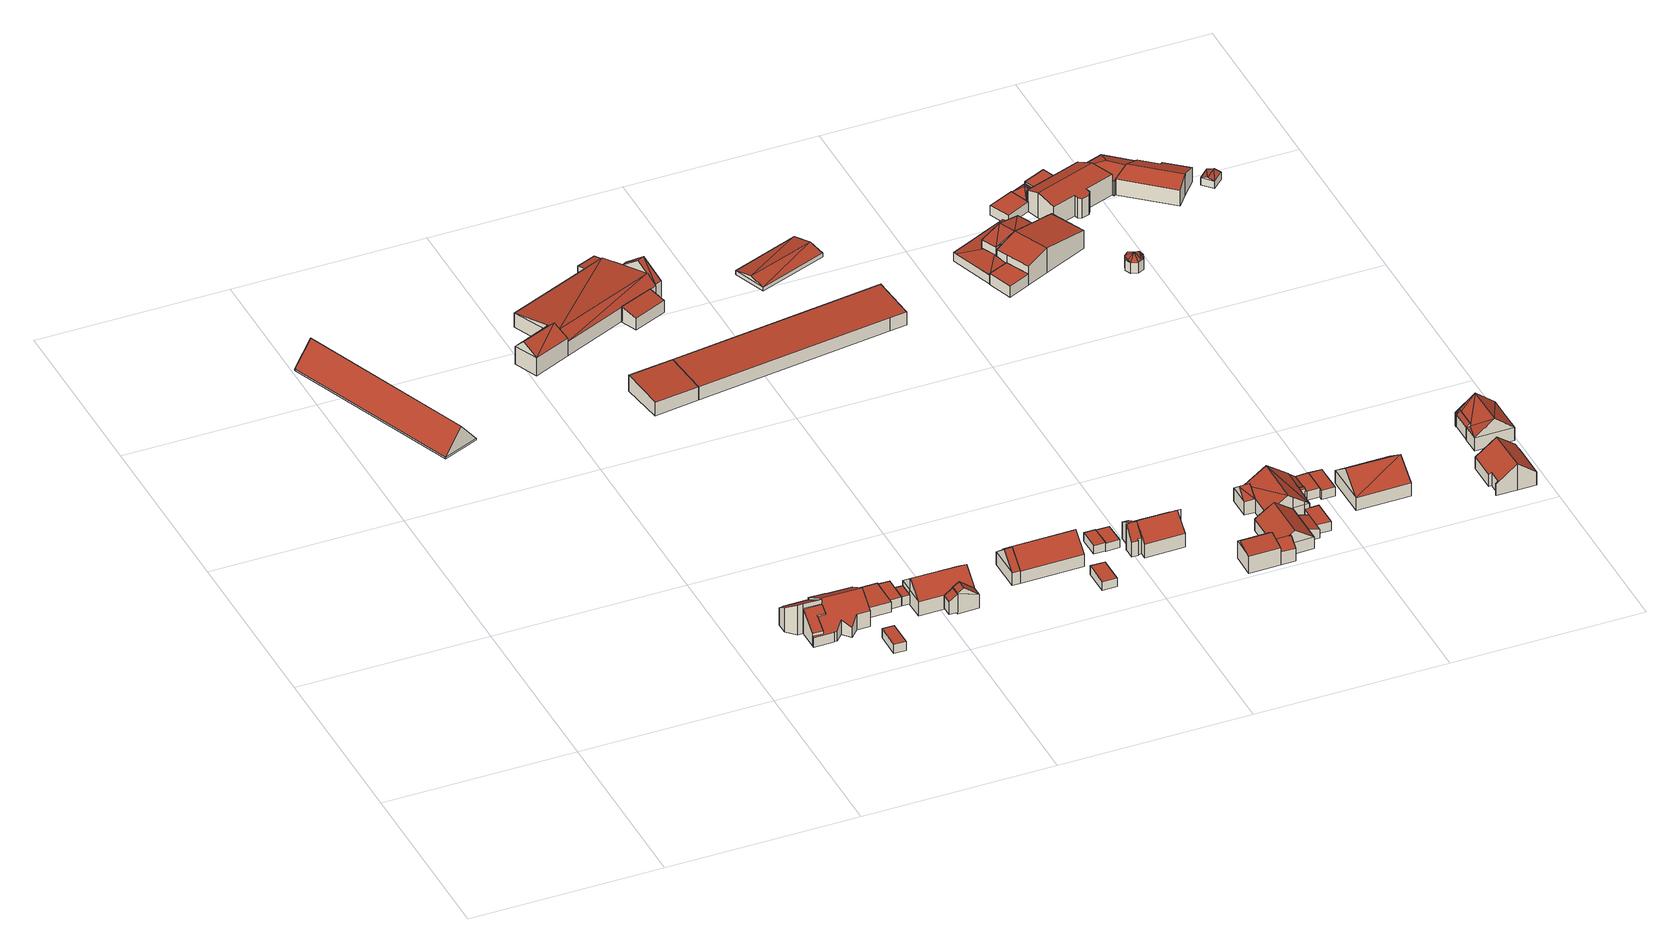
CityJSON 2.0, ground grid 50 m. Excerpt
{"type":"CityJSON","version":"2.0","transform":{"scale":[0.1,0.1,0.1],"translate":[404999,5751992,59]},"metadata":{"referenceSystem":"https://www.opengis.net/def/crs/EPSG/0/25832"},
"CityObjects":{
"building1":{"type":"Building","attributes":{"Gemeindeschluessel":"05515000","Geometrietyp2DReferenz":"3000","function":"51003_1201","roofType":"5000","measuredHeight":6.69},"geometry":[{"type":"Solid","lod":"2","boundaries":[[[[0,1,2,3]],[[4,5,1,0]],[[6,7,5,4]],[[3,2,7,6]],[[8,6,4,9]],[[4,0,9]],[[9,0,3,8]],[[3,6,8]],[[1,5,7,2]]]],"semantics":{"surfaces":[{"type":"WallSurface"},{"type":"RoofSurface"},{"type":"GroundSurface"}],"values":[[0,0,0,0,1,0,1,0,2]]}}]},
"building2":{"type":"Building","attributes":{"Gemeindeschluessel":"05515000","Geometrietyp2DReferenz":"3000","function":"51009_1610","roofType":"2100","measuredHeight":7.19},"geometry":[{"type":"Solid","lod":"2","boundaries":[[[[10,11,12,13]],[[14,15,11,10]],[[16,17,15,14]],[[18,19,17,16]],[[20,21,19,18]],[[13,12,21,20]],[[18,16,14,10,13,20]],[[11,15,17,19,21,12]]]],"semantics":{"surfaces":[{"type":"WallSurface"},{"type":"RoofSurface"},{"type":"GroundSurface"}],"values":[[0,0,0,0,0,0,1,2]]}}]},
"building3":{"type":"Building","attributes":{"Gemeindeschluessel":"05515000","Geometrietyp2DReferenz":"3000","function":"31001_1000"},"address":[{"country":"Germany","locality":"Münster","thoroughfareNumber":"165","thoroughfareName":"Linckensstraße"}],"children":["building3-1","building3-2"]},
"building3-1":{"type":"BuildingPart","attributes":{"roofType":"3100","measuredHeight":8.09},"parents":["building3"],"geometry":[{"type":"Solid","lod":"2","boundaries":[[[[22,23,24,25]],[[26,27,23,22]],[[28,29,27,26]],[[30,31,29,28]],[[32,33,31,30]],[[34,35,33,32]],[[36,37,35,34]],[[38,39,37,36]],[[40,41,39,38]],[[42,43,41,40]],[[44,45,43,42]],[[46,11,45,44]],[[47,12,11,46]],[[48,21,12,47]],[[49,19,21,48]],[[50,17,19,49]],[[51,52,53,54,55]],[[25,24,52,51]],[[56,50,49,48,47,46,44,42,40,38,36,34,32,30,28,26,57]],[[22,25,51,55,57,26]],[[23,27,29,31,33,35,37,39,41,43,45,11,12,21,19,17,58,53,52,24]],[[56,57,59]],[[17,50,56,59,58]],[[54,59,57,55]],[[59,54,53,58]]]],"semantics":{"surfaces":[{"type":"WallSurface"},{"type":"RoofSurface"},{"type":"GroundSurface"},{"type":"ClosureSurface"}],"values":[[0,0,0,0,0,0,0,0,0,0,0,0,0,0,0,0,0,0,1,1,2,0,3,0,3]]}}]},
"building3-2":{"type":"BuildingPart","attributes":{"roofType":"2100","measuredHeight":8.49},"parents":["building3"],"geometry":[{"type":"Solid","lod":"2","boundaries":[[[[60,61,62,63]],[[64,65,61,60]],[[54,53,65,64]],[[66,15,17,50,67]],[[68,69,15,66]],[[63,62,69,68]],[[66,67,56,59,54,64,60,63,68]],[[61,65,53,58,17,15,69,62]],[[56,67,50]],[[58,59,56,50,17]],[[53,54,59,58]]]],"semantics":{"surfaces":[{"type":"WallSurface"},{"type":"RoofSurface"},{"type":"GroundSurface"},{"type":"ClosureSurface"}],"values":[[0,0,0,0,0,0,1,2,0,3,3]]}}]},
"building4":{"type":"Building","attributes":{"Gemeindeschluessel":"05515000","Geometrietyp2DReferenz":"3000","function":"31001_2460","roofType":"1000","measuredHeight":2.59},"geometry":[{"type":"Solid","lod":"2","boundaries":[[[[70,71,72,73]],[[74,75,71,70]],[[76,77,75,74]],[[73,72,77,76]],[[74,70,73,76]],[[71,75,77,72]]]],"semantics":{"surfaces":[{"type":"WallSurface"},{"type":"RoofSurface"},{"type":"GroundSurface"}],"values":[[0,0,0,0,1,2]]}}]},
"building5":{"type":"Building","attributes":{"Gemeindeschluessel":"05515000","Geometrietyp2DReferenz":"3000","function":"31001_2460","roofType":"1000","measuredHeight":2.75},"geometry":[{"type":"Solid","lod":"2","boundaries":[[[[78,79,80,81]],[[82,83,79,78]],[[84,85,83,82]],[[86,87,85,84]],[[88,89,87,86]],[[90,91,89,88]],[[81,80,91,90]],[[88,86,84,82,78,81,90]],[[79,83,85,87,89,91,80]]]],"semantics":{"surfaces":[{"type":"WallSurface"},{"type":"RoofSurface"},{"type":"GroundSurface"}],"values":[[0,0,0,0,0,0,0,1,2]]}}]},
"building6":{"type":"Building","attributes":{"Gemeindeschluessel":"05515000","Geometrietyp2DReferenz":"3000","function":"31001_2460","roofType":"1000","measuredHeight":2.59},"geometry":[{"type":"Solid","lod":"2","boundaries":[[[[92,93,94,95]],[[96,97,93,92]],[[98,99,97,96]],[[95,94,99,98]],[[98,96,92,95]],[[93,97,99,94]]]],"semantics":{"surfaces":[{"type":"WallSurface"},{"type":"RoofSurface"},{"type":"GroundSurface"}],"values":[[0,0,0,0,1,2]]}}]},
"building7":{"type":"Building","attributes":{"Gemeindeschluessel":"05515000","Geometrietyp2DReferenz":"3000","function":"51009_1610","roofType":"1000","measuredHeight":2.62},"geometry":[{"type":"Solid","lod":"2","boundaries":[[[[98,99,100,101]],[[102,103,99,98]],[[104,105,103,102]],[[101,100,105,104]],[[102,98,101,104]],[[99,103,105,100]]]],"semantics":{"surfaces":[{"type":"WallSurface"},{"type":"RoofSurface"},{"type":"GroundSurface"}],"values":[[0,0,0,0,1,2]]}}]},
"building8":{"type":"Building","attributes":{"Gemeindeschluessel":"05515000","Geometrietyp2DReferenz":"3000","function":"51009_1610","roofType":"2100","measuredHeight":5.25},"geometry":[{"type":"Solid","lod":"2","boundaries":[[[[106,107,108,109]],[[110,111,107,106]],[[112,113,111,110]],[[109,108,113,112]],[[110,106,109,112]],[[107,111,113,108]]]],"semantics":{"surfaces":[{"type":"WallSurface"},{"type":"RoofSurface"},{"type":"GroundSurface"}],"values":[[0,0,0,0,1,2]]}}]},
"building9":{"type":"Building","attributes":{"Gemeindeschluessel":"05515000","Geometrietyp2DReferenz":"3000","function":"31001_1000"},"address":[{"country":"Germany","locality":"Münster","thoroughfareNumber":"167","thoroughfareName":"Linckensstraße"}],"children":["building9-1","building9-2"]},
"building9-1":{"type":"BuildingPart","attributes":{"roofType":"3100","measuredHeight":6.86},"parents":["building9"],"geometry":[{"type":"Solid","lod":"2","boundaries":[[[[114,115,116,117]],[[118,119,115,114]],[[120,121,122,119,118]],[[114,123,118]],[[124,120,125,117]],[[117,125,123,114]],[[118,123,125,120]],[[115,119,122,116]],[[121,120,124]],[[116,122,121,124,117]]]],"semantics":{"surfaces":[{"type":"WallSurface"},{"type":"RoofSurface"},{"type":"GroundSurface"},{"type":"ClosureSurface"}],"values":[[0,0,0,0,0,1,1,2,0,3]]}}]},
"building9-2":{"type":"BuildingPart","attributes":{"roofType":"3100","measuredHeight":7.63},"parents":["building9"],"geometry":[{"type":"Solid","lod":"2","boundaries":[[[[126,117,116,127,128]],[[129,130,122,121]],[[131,132,130,129]],[[133,134,132,131]],[[128,127,134,133]],[[133,135,136,137,128]],[[121,124,126,137,136,129]],[[135,133,131]],[[136,135,131,129]],[[137,126,128]],[[116,122,130,132,134,127]],[[117,126,124]],[[116,117,124,121,122]]]],"semantics":{"surfaces":[{"type":"WallSurface"},{"type":"RoofSurface"},{"type":"GroundSurface"},{"type":"ClosureSurface"}],"values":[[0,0,0,0,0,1,1,0,0,0,2,0,3]]}}]},
"building10":{"type":"Building","attributes":{"Gemeindeschluessel":"05515000","Geometrietyp2DReferenz":"3000","function":"31001_2000","roofType":"2100","measuredHeight":4.59},"geometry":[{"type":"Solid","lod":"2","boundaries":[[[[138,139,140,141]],[[142,143,139,138]],[[144,145,143,142]],[[141,140,145,144]],[[142,138,141,144]],[[139,143,145,140]]]],"semantics":{"surfaces":[{"type":"WallSurface"},{"type":"RoofSurface"},{"type":"GroundSurface"}],"values":[[0,0,0,0,1,2]]}}]},
"building11":{"type":"Building","attributes":{"Gemeindeschluessel":"05515000","Geometrietyp2DReferenz":"3000","function":"31001_2000"},"children":["building11-1","building11-2","building11-3","building11-4"]},
"building11-1":{"type":"BuildingPart","attributes":{"roofType":"2100","measuredHeight":3.8},"parents":["building11"],"geometry":[{"type":"Solid","lod":"2","boundaries":[[[[146,147,148,149]],[[150,151,147,146]],[[152,153,151,150]],[[150,146,149,152]],[[147,151,153,148]],[[153,152,149,148]]]],"semantics":{"surfaces":[{"type":"WallSurface"},{"type":"RoofSurface"},{"type":"GroundSurface"},{"type":"ClosureSurface"}],"values":[[0,0,0,1,2,3]]}}]},
"building11-2":{"type":"BuildingPart","attributes":{"roofType":"3100","measuredHeight":7.67},"parents":["building11"],"geometry":[{"type":"Solid","lod":"2","boundaries":[[[[154,155,156,157,158]],[[159,160,161,162,163]],[[158,157,160,159]],[[159,164,158]],[[164,165,166,154]],[[154,158,164]],[[159,163,165]],[[165,164,159]],[[156,161,160,157]],[[167,163,162]],[[161,156,155,162]],[[155,154,167,162]],[[165,163,167,168,166]],[[166,168,167,154]]]],"semantics":{"surfaces":[{"type":"WallSurface"},{"type":"RoofSurface"},{"type":"GroundSurface"},{"type":"ClosureSurface"}],"values":[[0,0,0,0,1,1,1,1,2,0,3,3,0,3]]}}]},
"building11-3":{"type":"BuildingPart","attributes":{"roofType":"3100","measuredHeight":6.6},"parents":["building11"],"geometry":[{"type":"Solid","lod":"2","boundaries":[[[[169,170,153,152,171]],[[172,173,174,175]],[[176,177,173,172]],[[162,161,177,176]],[[178,179,156,155]],[[180,149,148,179,178]],[[168,181,182,183,171]],[[171,180,178,184,166,168]],[[162,176,172,175,185,186,181]],[[181,168,167,162]],[[154,184,178,155]],[[183,187,169,171]],[[153,170,174,173,177,161,156,179,148]],[[149,180,171,152]],[[153,148,149,152]],[[170,169,175,174]],[[161,162,155,156]],[[184,154,166]],[[154,155,162,167]],[[166,154,167,168]],[[183,182,187]],[[187,185,175,169]],[[182,181,186,185,187]]]],"semantics":{"surfaces":[{"type":"WallSurface"},{"type":"RoofSurface"},{"type":"GroundSurface"},{"type":"ClosureSurface"}],"values":[[0,0,0,0,0,0,1,1,1,1,0,0,2,0,3,3,3,0,3,3,0,3,3]]}}]},
"building11-4":{"type":"BuildingPart","attributes":{"roofType":"3100","measuredHeight":8.93},"parents":["building11"],"geometry":[{"type":"Solid","lod":"2","boundaries":[[[[188,189,170,169,187]],[[190,191,189,188]],[[192,175,174,191,190]],[[188,193,190]],[[194,193,188]],[[188,187,182,194]],[[192,190,193]],[[193,194,181,186,192]],[[189,191,174,170]],[[192,185,175]],[[170,174,175,169]],[[175,185,187,169]],[[182,181,194]],[[185,192,186]],[[182,187,185,186,181]]]],"semantics":{"surfaces":[{"type":"WallSurface"},{"type":"RoofSurface"},{"type":"GroundSurface"},{"type":"ClosureSurface"}],"values":[[0,0,0,0,1,1,1,1,2,0,3,3,0,0,3]]}}]},
"building12":{"type":"Building","attributes":{"Gemeindeschluessel":"05515000","Geometrietyp2DReferenz":"3000","function":"51009_1610","roofType":"3100","measuredHeight":7.32},"geometry":[{"type":"Solid","lod":"2","boundaries":[[[[195,196,197,198]],[[199,200,196,195]],[[201,202,200,199]],[[198,197,202,201]],[[195,203,199]],[[201,204,198]],[[198,204,203,195]],[[199,203,204,201]],[[196,200,202,197]]]],"semantics":{"surfaces":[{"type":"WallSurface"},{"type":"RoofSurface"},{"type":"GroundSurface"}],"values":[[0,0,0,0,0,0,1,1,2]]}}]},
"building13":{"type":"Building","attributes":{"Gemeindeschluessel":"05515000","Geometrietyp2DReferenz":"3000","function":"31001_2000","roofType":"2100","measuredHeight":4.5},"geometry":[{"type":"Solid","lod":"2","boundaries":[[[[205,206,207,208]],[[209,210,206,205]],[[211,212,210,209]],[[208,207,212,211]],[[209,205,208,211]],[[206,210,212,207]]]],"semantics":{"surfaces":[{"type":"WallSurface"},{"type":"RoofSurface"},{"type":"GroundSurface"}],"values":[[0,0,0,0,1,2]]}}]},
"building14":{"type":"Building","attributes":{"Gemeindeschluessel":"05515000","Geometrietyp2DReferenz":"3000","function":"31001_1000","roofType":"3100","measuredHeight":7.37},"address":[{"country":"Germany","locality":"Münster","thoroughfareNumber":"171","thoroughfareName":"Linckensstraße"}],"geometry":[{"type":"Solid","lod":"2","boundaries":[[[[213,214,215,216]],[[217,200,214,213]],[[218,196,200,217]],[[219,220,196,218]],[[216,215,220,219]],[[219,221,222,223,216]],[[213,223,222,217]],[[221,219,218]],[[222,221,218,217]],[[223,213,216]],[[214,200,196,220,215]]]],"semantics":{"surfaces":[{"type":"WallSurface"},{"type":"RoofSurface"},{"type":"GroundSurface"}],"values":[[0,0,0,0,0,1,1,0,0,0,2]]}}]},
"building15":{"type":"Building","attributes":{"Gemeindeschluessel":"05515000","Geometrietyp2DReferenz":"3000","function":"31001_2460","roofType":"1000","measuredHeight":2.42},"geometry":[{"type":"Solid","lod":"2","boundaries":[[[[224,225,226,227]],[[228,229,225,224]],[[230,231,229,228]],[[227,226,231,230]],[[228,224,227,230]],[[225,229,231,226]]]],"semantics":{"surfaces":[{"type":"WallSurface"},{"type":"RoofSurface"},{"type":"GroundSurface"}],"values":[[0,0,0,0,1,2]]}}]},
"building16":{"type":"Building","attributes":{"Gemeindeschluessel":"05515000","Geometrietyp2DReferenz":"3000","function":"51009_1610","roofType":"2100","measuredHeight":4.62},"geometry":[{"type":"Solid","lod":"2","boundaries":[[[[138,139,232,233]],[[141,140,139,138]],[[234,235,140,141]],[[236,237,235,234]],[[238,239,237,236]],[[233,232,239,238]],[[236,234,141,138,233,238]],[[139,140,235,237,239,232]]]],"semantics":{"surfaces":[{"type":"WallSurface"},{"type":"RoofSurface"},{"type":"GroundSurface"}],"values":[[0,0,0,0,0,0,1,2]]}}]},
"building17":{"type":"Building","attributes":{"Gemeindeschluessel":"05515000","Geometrietyp2DReferenz":"3000","function":"31001_2460","roofType":"1000","measuredHeight":2.35},"geometry":[{"type":"Solid","lod":"2","boundaries":[[[[240,241,242,243]],[[244,245,241,240]],[[246,247,245,244]],[[243,242,247,246]],[[244,240,243,246]],[[241,245,247,242]]]],"semantics":{"surfaces":[{"type":"WallSurface"},{"type":"RoofSurface"},{"type":"GroundSurface"}],"values":[[0,0,0,0,1,2]]}}]},
"building18":{"type":"Building","attributes":{"Gemeindeschluessel":"05515000","Geometrietyp2DReferenz":"3000","function":"31001_2460","roofType":"1000","measuredHeight":2.34},"geometry":[{"type":"Solid","lod":"2","boundaries":[[[[248,249,242,250]],[[251,252,249,248]],[[253,254,252,251]],[[255,241,254,253]],[[250,242,241,255]],[[253,251,248,250,255]],[[249,252,254,241,242]]]],"semantics":{"surfaces":[{"type":"WallSurface"},{"type":"RoofSurface"},{"type":"GroundSurface"}],"values":[[0,0,0,0,0,1,2]]}}]},
"building19":{"type":"Building","attributes":{"Gemeindeschluessel":"05515000","Geometrietyp2DReferenz":"3000","function":"31001_1000"},"address":[{"country":"Germany","locality":"Münster","thoroughfareNumber":"173","thoroughfareName":"Linckensstraße"}],"children":["building19-1","building19-2"]},
"building19-1":{"type":"BuildingPart","attributes":{"roofType":"3100","measuredHeight":7.48},"parents":["building19"],"geometry":[{"type":"Solid","lod":"2","boundaries":[[[[256,257,258,259]],[[260,261,257,256]],[[262,263,261,260]],[[264,265,263,262]],[[266,267,265,264]],[[268,269,267,266]],[[270,271,272,269,268]],[[273,274,275,276]],[[259,258,274,273]],[[277,278,279,270,268,266,264,280]],[[262,260,256,259,273,276,281,280,264]],[[257,261,263,265,267,269,272,282,283,275,274,258]],[[271,270,279]],[[277,280,284]],[[282,278,277,284,283]],[[272,271,279,278,282]],[[284,280,281]],[[284,281,276,275,283]]]],"semantics":{"surfaces":[{"type":"WallSurface"},{"type":"RoofSurface"},{"type":"GroundSurface"},{"type":"ClosureSurface"}],"values":[[0,0,0,0,0,0,0,0,0,1,1,2,0,0,3,3,0,3]]}}]},
"building19-2":{"type":"BuildingPart","attributes":{"roofType":"3100","measuredHeight":7.49},"parents":["building19"],"geometry":[{"type":"Solid","lod":"2","boundaries":[[[[285,276,275,286,287]],[[288,289,272,271]],[[290,291,289,288]],[[292,293,291,290]],[[294,295,293,292]],[[296,297,295,294]],[[298,299,297,296]],[[287,286,299,298]],[[292,290,288,271,279,300,294]],[[277,284,281,285,287,298,296,294,300]],[[275,283,282,272,289,291,293,295,297,299,286]],[[276,285,281]],[[277,300,278]],[[283,284,277,278,282]],[[275,276,281,284,283]],[[278,300,279]],[[278,279,271,272,282]]]],"semantics":{"surfaces":[{"type":"WallSurface"},{"type":"RoofSurface"},{"type":"GroundSurface"},{"type":"ClosureSurface"}],"values":[[0,0,0,0,0,0,0,0,1,1,2,0,0,3,3,0,3]]}}]},
"building20":{"type":"Building","attributes":{"Gemeindeschluessel":"05515000","Geometrietyp2DReferenz":"3000","function":"51003_1201","roofType":"3100","measuredHeight":2.27},"geometry":[{"type":"Solid","lod":"2","boundaries":[[[[301,302,303,304]],[[305,306,302,301]],[[307,308,306,305]],[[304,303,308,307]],[[301,309,305]],[[307,310,304]],[[310,309,301]],[[301,304,310]],[[307,305,309]],[[309,310,307]],[[302,306,308,303]]]],"semantics":{"surfaces":[{"type":"WallSurface"},{"type":"RoofSurface"},{"type":"GroundSurface"}],"values":[[0,0,0,0,0,0,1,1,1,1,2]]}}]},
"building21":{"type":"Building","attributes":{"Gemeindeschluessel":"05515000","Geometrietyp2DReferenz":"3000","function":"31001_1000"},"address":[{"country":"Germany","locality":"Münster","thoroughfareNumber":"175","thoroughfareName":"Linckensstraße"}],"children":["building21-1","building21-2","building21-3"]},
"building21-1":{"type":"BuildingPart","attributes":{"roofType":"3100","measuredHeight":6.68},"parents":["building21"],"geometry":[{"type":"Solid","lod":"2","boundaries":[[[[311,312,313,314]],[[315,316,317,318]],[[319,320,316,315]],[[321,322,320,319]],[[314,313,322,321]],[[323,324,314,321]],[[325,326,327,324,323,328,315,318]],[[328,319,315]],[[328,323,321,319]],[[324,327,329,311,314]],[[312,330,317,316,320,322,313]],[[312,311,325,330]],[[330,325,318,317]],[[327,326,329]],[[329,326,325,311]]]],"semantics":{"surfaces":[{"type":"WallSurface"},{"type":"RoofSurface"},{"type":"GroundSurface"},{"type":"ClosureSurface"}],"values":[[0,0,0,0,0,1,1,0,0,0,2,3,3,0,3]]}}]},
"building21-2":{"type":"BuildingPart","attributes":{"roofType":"3100","measuredHeight":6.12},"parents":["building21"],"geometry":[{"type":"Solid","lod":"2","boundaries":[[[[331,332,333,334,335]],[[336,337,332,331]],[[338,318,317,337,336]],[[331,339,336]],[[340,341,338,342,335]],[[335,342,339,331]],[[336,339,342,338]],[[332,337,317,330,333]],[[340,335,334]],[[318,338,341,325]],[[317,318,325,330]],[[330,325,341,340,334,333]]]],"semantics":{"surfaces":[{"type":"WallSurface"},{"type":"RoofSurface"},{"type":"GroundSurface"},{"type":"ClosureSurface"}],"values":[[0,0,0,0,0,1,1,2,0,0,3,3]]}}]},
"building21-3":{"type":"BuildingPart","attributes":{"roofType":"2100","measuredHeight":5.68},"parents":["building21"],"geometry":[{"type":"Solid","lod":"2","boundaries":[[[[343,344,312,311,329]],[[334,333,344,343]],[[329,326,345,340,334,343]],[[330,312,344,333]],[[340,345,341]],[[334,340,341,325,330,333]],[[325,341,345,326]],[[312,330,325,311]],[[325,326,329,311]]]],"semantics":{"surfaces":[{"type":"WallSurface"},{"type":"RoofSurface"},{"type":"GroundSurface"},{"type":"ClosureSurface"}],"values":[[0,0,1,2,0,3,0,3,3]]}}]},
"building22":{"type":"Building","attributes":{"Gemeindeschluessel":"05515000","Geometrietyp2DReferenz":"3000","function":"51009_1610","roofType":"2100","measuredHeight":3.3},"geometry":[{"type":"Solid","lod":"2","boundaries":[[[[346,347,348,349]],[[350,351,347,346]],[[352,353,351,350]],[[349,348,353,352]],[[350,346,349,352]],[[347,351,353,348]]]],"semantics":{"surfaces":[{"type":"WallSurface"},{"type":"RoofSurface"},{"type":"GroundSurface"}],"values":[[0,0,0,0,1,2]]}}]},
"building23":{"type":"Building","attributes":{"Gemeindeschluessel":"05515000","Geometrietyp2DReferenz":"3000","function":"31001_1000"},"address":[{"country":"Germany","locality":"Münster","thoroughfareNumber":"177","thoroughfareName":"Linckensstraße"}],"children":["building23-1","building23-2","building23-3"]},
"building23-1":{"type":"BuildingPart","attributes":{"roofType":"2100","measuredHeight":3.79},"parents":["building23"],"geometry":[{"type":"Solid","lod":"2","boundaries":[[[[354,355,356,357]],[[358,359,355,354]],[[360,361,359,358]],[[362,363,361,360]],[[364,365,363,362]],[[362,360,358,354,357,364]],[[355,359,361,363,365,356]],[[356,365,364,357]]]],"semantics":{"surfaces":[{"type":"WallSurface"},{"type":"RoofSurface"},{"type":"GroundSurface"},{"type":"ClosureSurface"}],"values":[[0,0,0,0,0,1,2,3]]}}]},
"building23-2":{"type":"BuildingPart","attributes":{"roofType":"3100","measuredHeight":6.28},"parents":["building23"],"geometry":[{"type":"Solid","lod":"2","boundaries":[[[[366,367,368,369]],[[370,371,367,366]],[[372,373,371,370]],[[366,374,370]],[[372,375,369]],[[369,375,374]],[[374,366,369]],[[374,375,372]],[[372,370,374]],[[367,371,373,368]],[[373,372,369,368]]]],"semantics":{"surfaces":[{"type":"WallSurface"},{"type":"RoofSurface"},{"type":"GroundSurface"},{"type":"ClosureSurface"}],"values":[[0,0,0,0,0,1,1,1,1,2,3]]}}]},
"building23-3":{"type":"BuildingPart","attributes":{"roofType":"3100","measuredHeight":7.77},"parents":["building23"],"geometry":[{"type":"Solid","lod":"2","boundaries":[[[[376,357,356,373,372]],[[377,378,365,364]],[[379,380,378,377]],[[381,382,380,379]],[[383,384,382,381]],[[369,368,384,383]],[[385,372,386]],[[369,383,386,372]],[[364,376,385,377]],[[386,387,388,377,385]],[[388,379,377]],[[388,387,381,379]],[[387,386,383,381]],[[385,376,372]],[[373,356,365,378,380,382,384,368]],[[373,368,369,372]],[[357,376,364]],[[365,356,357,364]]]],"semantics":{"surfaces":[{"type":"WallSurface"},{"type":"RoofSurface"},{"type":"GroundSurface"},{"type":"ClosureSurface"}],"values":[[0,0,0,0,0,0,1,1,1,1,0,0,0,0,2,3,0,3]]}}]},
"building24":{"type":"Building","attributes":{"Gemeindeschluessel":"05515000","Geometrietyp2DReferenz":"3000","function":"31001_2460","roofType":"1000","measuredHeight":2.53},"geometry":[{"type":"Solid","lod":"2","boundaries":[[[[389,390,380,391]],[[392,393,390,389]],[[394,395,393,392]],[[391,380,395,394]],[[392,389,391,394]],[[390,393,395,380]]]],"semantics":{"surfaces":[{"type":"WallSurface"},{"type":"RoofSurface"},{"type":"GroundSurface"}],"values":[[0,0,0,0,1,2]]}}]},
"building25":{"type":"Building","attributes":{"Gemeindeschluessel":"05515000","Geometrietyp2DReferenz":"3000","function":"51009_1610","roofType":"1000","measuredHeight":3.38},"geometry":[{"type":"Solid","lod":"2","boundaries":[[[[396,363,365,397]],[[398,361,363,396]],[[399,400,361,398]],[[397,365,400,399]],[[398,396,397,399]],[[363,361,400,365]]]],"semantics":{"surfaces":[{"type":"WallSurface"},{"type":"RoofSurface"},{"type":"GroundSurface"}],"values":[[0,0,0,0,1,2]]}}]},
"building26":{"type":"Building","attributes":{"Gemeindeschluessel":"05515000","Geometrietyp2DReferenz":"3000","function":"31001_2460","roofType":"1000","measuredHeight":2.52},"geometry":[{"type":"Solid","lod":"2","boundaries":[[[[354,401,402,358]],[[403,404,401,354]],[[405,406,404,403]],[[358,402,406,405]],[[403,354,358,405]],[[401,404,406,402]]]],"semantics":{"surfaces":[{"type":"WallSurface"},{"type":"RoofSurface"},{"type":"GroundSurface"}],"values":[[0,0,0,0,1,2]]}}]},
"building27":{"type":"Building","attributes":{"Gemeindeschluessel":"05515000","Geometrietyp2DReferenz":"3000","function":"31001_2460","roofType":"1000","measuredHeight":2.54},"geometry":[{"type":"Solid","lod":"2","boundaries":[[[[407,408,404,403]],[[409,410,408,407]],[[411,412,410,409]],[[405,406,412,411]],[[403,404,406,405]],[[411,409,407,403,405]],[[408,410,412,406,404]]]],"semantics":{"surfaces":[{"type":"WallSurface"},{"type":"RoofSurface"},{"type":"GroundSurface"}],"values":[[0,0,0,0,0,1,2]]}}]},
"building28":{"type":"Building","attributes":{"Gemeindeschluessel":"05515000","Geometrietyp2DReferenz":"3000","function":"31001_2000","roofType":"5000","measuredHeight":3.45},"geometry":[{"type":"Solid","lod":"2","boundaries":[[[[413,414,415,416]],[[417,418,414,413]],[[419,420,418,417]],[[421,422,420,419]],[[423,424,422,421]],[[425,426,424,423]],[[416,415,426,425]],[[427,428,429,430,431]],[[430,432,431]],[[416,425,428,427,433,434]],[[434,433,417,413]],[[433,427,431,432,419,417]],[[434,413,416]],[[432,430,421,419]],[[430,429,423,421]],[[429,428,425,423]],[[414,418,420,422,424,426,415]]]],"semantics":{"surfaces":[{"type":"WallSurface"},{"type":"RoofSurface"},{"type":"GroundSurface"}],"values":[[0,0,0,0,0,0,0,1,1,1,0,0,0,0,0,0,2]]}}]},
"building29":{"type":"Building","attributes":{"Gemeindeschluessel":"05515000","Geometrietyp2DReferenz":"3000","function":"31001_2000"},"children":["building29-1","building29-2","building29-3"]},
"building29-1":{"type":"BuildingPart","attributes":{"roofType":"3100","measuredHeight":7.15},"parents":["building29"],"geometry":[{"type":"Solid","lod":"2","boundaries":[[[[435,436,437,438]],[[439,440,441,442,443]],[[444,445,440,439]],[[438,437,445,444]],[[446,435,438,444]],[[447,446,444]],[[448,449,446,447,443]],[[439,443,447]],[[444,439,447]],[[436,450,441,440,445,437]],[[451,443,442]],[[450,452,451,442,441]],[[436,435,452,450]],[[443,451,448]],[[448,451,452,449]],[[449,452,435,446]]]],"semantics":{"surfaces":[{"type":"WallSurface"},{"type":"RoofSurface"},{"type":"GroundSurface"},{"type":"ClosureSurface"}],"values":[[0,0,0,0,1,1,1,1,0,2,0,3,3,0,3,3]]}}]},
"building29-2":{"type":"BuildingPart","attributes":{"roofType":"3100","measuredHeight":7.16},"parents":["building29"],"geometry":[{"type":"Solid","lod":"2","boundaries":[[[[442,441,453,454]],[[455,456,436,435,457]],[[458,459,456,455]],[[460,461,459,458]],[[462,463,461,460]],[[464,465,466,463,462]],[[453,467,454]],[[460,458,455,457,449,462]],[[448,451,442,454,464,462,449]],[[441,450,436,456,459,461,463,466,453]],[[441,442,451,452,450]],[[451,448,449,452]],[[435,446,449,457]],[[452,435,436,450]],[[452,449,446,435]],[[465,464,454,467]],[[453,466,465,467]]]],"semantics":{"surfaces":[{"type":"WallSurface"},{"type":"RoofSurface"},{"type":"GroundSurface"},{"type":"ClosureSurface"}],"values":[[0,0,0,0,0,0,0,1,1,2,3,3,0,3,3,0,3]]}}]},
"building29-3":{"type":"BuildingPart","attributes":{"roofType":"1000","measuredHeight":3.17},"parents":["building29"],"geometry":[{"type":"Solid","lod":"2","boundaries":[[[[467,453,468,469]],[[470,471,466,465]],[[469,468,471,470]],[[465,467,469,470]],[[453,466,471,468]],[[453,467,465,466]]]],"semantics":{"surfaces":[{"type":"WallSurface"},{"type":"RoofSurface"},{"type":"GroundSurface"},{"type":"ClosureSurface"}],"values":[[0,0,0,1,2,3]]}}]},
"building30":{"type":"Building","attributes":{"Gemeindeschluessel":"05515000","Geometrietyp2DReferenz":"3000","function":"31001_1000","roofType":"3100","measuredHeight":8.09},"address":[{"country":"Germany","locality":"Münster","thoroughfareNumber":"179","thoroughfareName":"Linckensstraße"}],"geometry":[{"type":"Solid","lod":"2","boundaries":[[[[472,473,474,475]],[[476,477,473,472]],[[478,479,477,476]],[[475,474,479,478]],[[472,480,476]],[[478,481,475]],[[481,480,472]],[[472,475,481]],[[478,476,480]],[[480,481,478]],[[473,477,479,474]]]],"semantics":{"surfaces":[{"type":"WallSurface"},{"type":"RoofSurface"},{"type":"GroundSurface"}],"values":[[0,0,0,0,0,0,1,1,1,1,2]]}}]},
"building31":{"type":"Building","attributes":{"Gemeindeschluessel":"05515000","Geometrietyp2DReferenz":"3000","function":"31001_2000","roofType":"2100","measuredHeight":2.75},"geometry":[{"type":"Solid","lod":"2","boundaries":[[[[482,483,484,485]],[[486,487,483,482]],[[488,489,487,486]],[[485,484,489,488]],[[486,482,485,488]],[[483,487,489,484]]]],"semantics":{"surfaces":[{"type":"WallSurface"},{"type":"RoofSurface"},{"type":"GroundSurface"}],"values":[[0,0,0,0,1,2]]}}]},
"building32":{"type":"Building","attributes":{"Gemeindeschluessel":"05515000","Geometrietyp2DReferenz":"3000","function":"31001_2460"},"children":["building32-1","building32-2"]},
"building32-1":{"type":"BuildingPart","attributes":{"roofType":"5000","measuredHeight":4.09},"parents":["building32"],"geometry":[{"type":"Solid","lod":"2","boundaries":[[[[490,491,492,493]],[[494,495,491,490]],[[496,497,495,494]],[[493,498,490]],[[494,499,496]],[[496,499,498]],[[498,493,496]],[[499,494,490]],[[490,498,499]],[[492,491,495,497]],[[497,496,493,492]]]],"semantics":{"surfaces":[{"type":"WallSurface"},{"type":"RoofSurface"},{"type":"GroundSurface"},{"type":"ClosureSurface"}],"values":[[0,0,0,1,0,1,1,1,1,2,3]]}}]},
"building32-2":{"type":"BuildingPart","attributes":{"roofType":"1000","measuredHeight":2.8},"parents":["building32"],"geometry":[{"type":"Solid","lod":"2","boundaries":[[[[500,501,502,503]],[[504,505,501,500]],[[506,493,492,505,504]],[[503,502,497,496,507]],[[506,504,500,503,507]],[[501,505,492,497,502]],[[493,506,507,496]],[[497,492,493,496]]]],"semantics":{"surfaces":[{"type":"WallSurface"},{"type":"RoofSurface"},{"type":"GroundSurface"},{"type":"ClosureSurface"}],"values":[[0,0,0,0,1,2,0,3]]}}]},
"building33":{"type":"Building","attributes":{"Gemeindeschluessel":"05515000","Geometrietyp2DReferenz":"3000","function":"31001_1310","roofType":"5000","measuredHeight":4.33},"geometry":[{"type":"Solid","lod":"2","boundaries":[[[[508,509,510,511]],[[512,513,509,508]],[[514,515,513,512]],[[516,517,515,514]],[[518,519,517,516]],[[520,521,519,518]],[[522,523,521,520]],[[511,510,523,522]],[[508,524,525]],[[512,508,525]],[[525,526,512]],[[525,527,516]],[[526,525,516]],[[516,514,526]],[[525,528,520]],[[525,520,518]],[[518,527,525]],[[511,522,528]],[[524,511,528]],[[528,525,524]],[[511,524,508]],[[520,528,522]],[[512,526,514]],[[516,527,518]],[[509,513,515,517,519,521,523,510]]]],"semantics":{"surfaces":[{"type":"WallSurface"},{"type":"RoofSurface"},{"type":"GroundSurface"}],"values":[[0,0,0,0,0,0,0,0,1,1,1,1,1,1,1,1,1,1,1,1,0,0,0,0,2]]}}]},
"building34":{"type":"Building","attributes":{"Gemeindeschluessel":"05515000","Geometrietyp2DReferenz":"3000","function":"51009_1610","roofType":"1000","measuredHeight":2.97},"geometry":[{"type":"Solid","lod":"2","boundaries":[[[[529,530,491,531]],[[532,533,530,529]],[[534,495,533,532]],[[531,491,495,534]],[[532,529,531,534]],[[530,533,495,491]]]],"semantics":{"surfaces":[{"type":"WallSurface"},{"type":"RoofSurface"},{"type":"GroundSurface"}],"values":[[0,0,0,0,1,2]]}}]},
"building35":{"type":"Building","attributes":{"Gemeindeschluessel":"05515000","Geometrietyp2DReferenz":"3000","function":"31001_1000","roofType":"3100","measuredHeight":7.37},"address":[{"country":"Germany","locality":"Münster","thoroughfareNumber":"181","thoroughfareName":"Linckensstraße"}],"geometry":[{"type":"Solid","lod":"2","boundaries":[[[[535,536,537,538]],[[539,540,536,535]],[[541,542,540,539]],[[543,544,542,541]],[[545,546,544,543]],[[547,548,546,545]],[[549,550,548,547]],[[551,552,550,549]],[[553,554,552,551]],[[555,556,554,553]],[[557,558,556,555]],[[538,537,558,557]],[[551,549,547,545,543,553]],[[541,539,535,538,557,555,553,543]],[[536,540,542,544,546,548,550,552,554,556,558,537]]]],"semantics":{"surfaces":[{"type":"WallSurface"},{"type":"RoofSurface"},{"type":"GroundSurface"}],"values":[[0,0,0,0,0,0,0,0,0,0,0,0,1,1,2]]}}]},
"building36":{"type":"Building","attributes":{"Gemeindeschluessel":"05515000","Geometrietyp2DReferenz":"3000","function":"31001_1000"},"address":[{"country":"Germany","locality":"Münster","thoroughfareNumber":"73","thoroughfareName":"Hünenburg"}],"children":["building36-1","building36-2","building36-3"]},
"building36-1":{"type":"BuildingPart","attributes":{"roofType":"3100","measuredHeight":7.14},"parents":["building36"],"geometry":[{"type":"Solid","lod":"2","boundaries":[[[[559,560,561,562]],[[563,564,560,559]],[[565,566,564,563]],[[567,568,566,565]],[[569,570,568,567]],[[571,572,570,569]],[[573,502,572,571]],[[574,497,502,573]],[[575,495,497,574]],[[576,577,578,495,575]],[[579,580,581,582,583]],[[562,561,580,579]],[[576,575,574,573,571,584]],[[569,567,565,563,559,562,579,583,584,571]],[[560,564,566,568,570,572,502,497,495,578,585,581,580,561]],[[577,576,584,586]],[[578,577,586,585]],[[582,586,584,583]],[[581,585,586,582]]]],"semantics":{"surfaces":[{"type":"WallSurface"},{"type":"RoofSurface"},{"type":"GroundSurface"},{"type":"ClosureSurface"}],"values":[[0,0,0,0,0,0,0,0,0,0,0,0,1,1,2,0,3,0,3]]}}]},
"building36-2":{"type":"BuildingPart","attributes":{"roofType":"3100","measuredHeight":6.15},"parents":["building36"],"geometry":[{"type":"Solid","lod":"2","boundaries":[[[[587,588,589,590,591]],[[592,593,588,587]],[[594,595,593,592]],[[596,597,595,594]],[[598,599,597,596]],[[600,601,602,603,599,598]],[[594,592,587,591,604,596]],[[605,606,600,598,596,604]],[[589,588,593,595,597,599,603,607]],[[590,608,604,591]],[[589,607,609,590]],[[609,608,590]],[[605,604,608]],[[601,600,606]],[[603,602,609,607]],[[602,601,606,605,608,609]]]],"semantics":{"surfaces":[{"type":"WallSurface"},{"type":"RoofSurface"},{"type":"GroundSurface"},{"type":"ClosureSurface"}],"values":[[0,0,0,0,0,0,1,1,2,0,3,3,0,0,3,3]]}}]},
"building36-3":{"type":"BuildingPart","attributes":{"roofType":"5000","measuredHeight":6.05},"parents":["building36"],"geometry":[{"type":"Solid","lod":"2","boundaries":[[[[610,611,578,577]],[[590,589,611,610]],[[612,605,608,590,610,613]],[[610,577,613]],[[613,577,586,582,614,601,606,612]],[[611,589,607,603,615,581,585,578]],[[603,602,614,615]],[[589,590,609,607]],[[607,609,602,603]],[[615,614,582,581]],[[585,586,577,578]],[[581,582,586,585]],[[606,605,612]],[[614,602,601]],[[609,590,608]],[[608,605,606,601,602,609]]]],"semantics":{"surfaces":[{"type":"WallSurface"},{"type":"RoofSurface"},{"type":"GroundSurface"},{"type":"ClosureSurface"}],"values":[[0,0,1,1,1,2,0,3,3,0,3,3,0,0,3,3]]}}]},
"building37":{"type":"Building","attributes":{"Gemeindeschluessel":"05515000","Geometrietyp2DReferenz":"3000","function":"51009_1610","roofType":"2100","measuredHeight":4.27},"geometry":[{"type":"Solid","lod":"2","boundaries":[[[[616,617,618,619]],[[620,621,617,616]],[[622,623,621,620]],[[619,618,623,622]],[[620,616,619,622]],[[617,621,623,618]]]],"semantics":{"surfaces":[{"type":"WallSurface"},{"type":"RoofSurface"},{"type":"GroundSurface"}],"values":[[0,0,0,0,1,2]]}}]},
"building38":{"type":"Building","attributes":{"Gemeindeschluessel":"05515000","Geometrietyp2DReferenz":"3000","function":"31001_1000","roofType":"5000","measuredHeight":7.91},"address":[{"country":"Germany","locality":"Münster","thoroughfareNumber":"183","thoroughfareName":"Linckensstraße"}],"geometry":[{"type":"Solid","lod":"2","boundaries":[[[[624,625,626,627]],[[628,629,625,624]],[[630,631,629,628]],[[632,633,631,630]],[[634,635,633,632]],[[636,637,635,634]],[[638,639,637,636]],[[640,641,639,638]],[[627,626,641,640]],[[634,632,642]],[[636,634,642]],[[642,638,636]],[[642,632,643]],[[643,632,628]],[[632,630,628]],[[624,627,640,643]],[[642,643,640]],[[642,640,638]],[[643,628,624]],[[625,629,631,633,635,637,639,641,626]]]],"semantics":{"surfaces":[{"type":"WallSurface"},{"type":"RoofSurface"},{"type":"GroundSurface"}],"values":[[0,0,0,0,0,0,0,0,0,1,1,1,1,1,1,1,1,0,0,2]]}}]},
"building39":{"type":"Building","attributes":{"Gemeindeschluessel":"05515000","Geometrietyp2DReferenz":"3000","function":"31001_1310","roofType":"3100","measuredHeight":2.68},"geometry":[{"type":"Solid","lod":"2","boundaries":[[[[644,645,646,647]],[[648,649,645,644]],[[650,651,649,648]],[[647,646,651,650]],[[644,652,648]],[[650,653,647]],[[653,652,644]],[[644,647,653]],[[650,648,652]],[[652,653,650]],[[645,649,651,646]]]],"semantics":{"surfaces":[{"type":"WallSurface"},{"type":"RoofSurface"},{"type":"GroundSurface"}],"values":[[0,0,0,0,0,0,1,1,1,1,2]]}}]}
},
"vertices":[
[284,1224,13],[284,1224,9],[105,1681,9],[105,1681,13],[188,1183,13],[188,1183,9],[8,1645,13],[8,1645,9],[57,1663,76],[236,1203,76],
[666,151,54],[666,151,17],[692,150,17],[692,150,54],[666,205,89],[666,205,17],[713,205,89],[713,205,17],[713,184,76],[713,184,17],[692,184,76],[692,184,17],
[820,273,61],[820,273,17],[754,273,17],[754,273,61],[820,214,98],[820,214,17],[820,200,87],[820,200,17],[820,168,61],[820,168,17],[786,168,61],[786,168,17],[764,146,44],[764,146,17],[745,166,59],[745,166,17],[726,147,45],[726,147,17],[719,147,45],[719,147,17],[719,146,44],[719,146,17],[666,146,44],[666,146,17],[666,151,47],[692,150,47],[692,184,74],[713,184,74],[713,205,90],[754,282,56],[754,282,17],[713,282,17],[713,282,50],[713,282,56],[713,212,96],[713,214,98],[713,214,17],[713,214,95],
[629,260,65],[629,260,17],[629,228,17],[629,228,87],[650,282,50],[650,282,17],[666,205,102],[713,205,102],[651,205,102],[651,205,17],
[858,47,43],[858,47,17],[858,117,17],[858,117,43],[827,48,43],[827,48,17],[828,117,43],[828,117,17],
[820,273,46],[820,273,18],[820,200,18],[820,200,46],[826,273,46],[826,273,18],[826,282,46],[826,282,18],[888,282,46],[888,282,18],[888,212,46],[888,212,18],[888,200,46],[888,200,18],
[888,282,43],[888,282,17],[888,212,17],[888,212,43],[920,282,43],[920,282,17],[919,212,43],[919,212,17],
[940,212,17],[940,212,43],[920,253,43],[920,253,17],[940,253,43],[940,253,17],
[1006,133,56],[1006,133,20],[1027,133,20],[1027,133,72],[1006,162,56],[1006,162,20],[1027,162,72],[1027,162,20],
[1082,133,55],[1082,133,16],[1082,162,16],[1082,162,55],[1027,133,74],[1027,133,16],[1027,162,74],[1027,162,57],[1027,162,16],[1044,133,85],[1076,162,57],[1044,162,85],
[1082,162,57],[1082,253,16],[1082,253,57],[940,162,57],[940,162,16],[940,212,57],[940,212,16],[940,253,57],[940,253,16],[940,212,89],[940,208,93],[1082,207,93],
[820,1157,48],[820,1157,10],[804,1271,10],[804,1271,56],[702,1141,48],[702,1141,10],[686,1255,56],[686,1255,10],
[756,1708,48],[756,1708,14],[766,1684,14],[766,1684,52],[807,1729,48],[807,1729,14],[817,1706,52],[817,1706,14],
[582,1497,65],[582,1497,55],[582,1497,14],[485,1455,14],[485,1455,65],[512,1392,65],[512,1392,14],[609,1434,14],[609,1434,55],[609,1434,65],[496,1431,90],[592,1472,90],[586,1488,74],[605,1443,65],[599,1458,80],
[841,1653,55],[841,1653,14],[817,1706,55],[868,1545,55],[868,1545,14],[886,1553,14],[886,1553,55],[780,1508,55],[780,1508,14],[542,1589,55],[542,1589,14],[766,1684,55],[875,1576,80],[844,1646,67],[841,1653,65],[582,1497,72],[884,1558,60],[876,1576,79],[841,1653,60],
[859,1662,60],[859,1662,14],[903,1560,60],[903,1560,14],[886,1553,60],[881,1611,103],[863,1603,103],
[1209,277,51],[1209,277,15],[1189,277,15],[1189,277,51],[1209,185,51],[1209,185,15],[1189,185,51],[1189,185,15],[1209,231,89],[1189,231,89],
[886,1503,47],[886,1503,13],[868,1545,13],[868,1545,58],[798,1465,47],[798,1465,13],[780,1508,58],[780,1508,13],
[1373,186,49],[1373,186,15],[1373,283,15],[1373,283,49],[1209,185,49],[1209,277,49],[1209,283,49],[1209,283,15],[1209,277,54],[1209,234,89],[1373,235,89],
[1412,156,37],[1412,156,12],[1374,156,12],[1374,156,37],[1412,86,37],[1412,86,12],[1374,86,37],[1374,86,12],
[1338,1227,10],[1338,1227,48],[1368,1347,56],[1368,1347,10],[1382,1238,49],[1382,1238,10],[1383,1232,48],[1383,1232,10],
[1443,223,39],[1443,223,15],[1442,279,15],[1442,279,39],[1412,222,39],[1412,222,15],[1412,279,39],[1412,279,15],
[1477,279,38],[1477,279,15],[1442,279,38],[1478,221,38],[1478,221,15],[1443,221,38],[1443,221,15],[1443,223,38],
[1632,247,59],[1632,247,13],[1620,247,13],[1620,247,59],[1632,217,83],[1632,217,13],[1620,217,83],[1620,217,13],[1620,210,88],[1620,210,13],[1620,164,52],[1620,164,13],[1516,163,52],[1516,163,13],[1516,181,65],[1516,181,58],[1516,181,13],[1620,257,52],[1620,257,13],[1516,257,13],[1516,257,52],[1516,209,87],[1516,208,86],[1516,204,83],[1516,210,88],[1516,216,83],[1516,208,13],[1516,210,13],[1516,210,87],
[1516,257,58],[1500,257,13],[1500,257,58],[1506,181,58],[1506,181,13],[1506,178,55],[1506,178,13],[1490,178,55],[1490,178,13],[1490,208,88],[1490,208,13],[1490,209,87],[1490,209,13],[1500,209,87],[1500,209,13],[1516,208,88],
[1278,1643,23],[1278,1643,12],[1099,1574,12],[1099,1574,23],[1312,1556,23],[1312,1556,12],[1131,1488,23],[1131,1488,12],[1297,1593,35],[1117,1525,35],
[1832,35,47],[1832,35,14],[1891,36,14],[1891,36,47],[1794,157,47],[1794,157,14],[1794,74,14],[1794,74,47],[1824,157,47],[1824,157,14],[1891,157,47],[1891,157,14],[1843,157,81],[1843,35,81],[1794,35,47],[1828,35,71],[1832,35,74],[1824,157,68],[1832,35,71],[1794,35,14],
[1713,8,63],[1713,8,14],[1794,8,14],[1794,8,51],[1794,8,63],[1713,74,63],[1713,74,14],[1794,74,63],[1713,57,75],[1794,25,63],[1794,35,63],[1794,57,75],
[1832,8,51],[1832,8,14],[1794,35,71],
[1891,70,46],[1891,70,13],[1921,70,13],[1921,70,38],[1891,133,46],[1891,133,13],[1921,133,38],[1921,133,13],
[1953,285,38],[1953,285,13],[1936,285,13],[1936,285,50],[1953,219,38],[1953,219,13],[1950,219,40],[1950,219,13],[1950,229,40],[1950,229,13],[1935,229,51],[1935,229,13],
[1797,224,51],[1797,224,13],[1824,224,13],[1824,224,51],[1797,285,51],[1797,285,13],[1824,285,51],[1824,285,13],[1797,255,75],[1824,255,75],
[1936,285,51],[1933,157,51],[1933,157,13],[1921,157,51],[1921,157,13],[1891,157,51],[1891,157,13],[1824,157,51],[1824,157,13],[1880,285,90],[1879,157,90],[1891,157,81],[1921,157,60],
[1957,157,39],[1957,157,13],[1921,157,39],[1957,87,39],[1957,87,13],[1921,87,39],[1921,87,13],
[1950,229,47],[1935,229,47],[1950,219,47],[1935,219,47],[1935,219,13],
[1953,285,12],[1953,219,12],[1987,286,38],[1987,286,12],[1987,219,38],[1987,219,12],
[2021,285,38],[2021,285,12],[2021,208,38],[2021,208,12],[1987,208,38],[1987,208,12],
[1760,1445,40],[1760,1445,16],[1740,1487,16],[1740,1487,40],[1644,1391,40],[1644,1391,16],[1676,1320,40],[1676,1320,16],[1623,1296,40],[1623,1296,16],[1622,1296,40],[1622,1296,16],[1582,1413,40],[1582,1413,16],[1646,1385,50],[1585,1403,42],[1622,1296,42],[1623,1296,42],[1660,1356,50],[1676,1320,42],[1644,1391,49],[1760,1445,49],
[1780,1402,73],[1780,1402,15],[1770,1424,15],[1770,1424,73],[1644,1391,73],[1644,1391,15],[1663,1349,15],[1663,1349,67],[1663,1349,73],[1760,1445,73],[1760,1445,15],[1721,1376,86],[1702,1418,86],[1720,1375,86],[1721,1375,86],[1721,1375,15],[1682,1358,73],[1721,1375,73],
[1676,1320,15],[1676,1320,67],[1821,1421,69],[1821,1421,15],[1780,1402,76],[1838,1428,67],[1838,1428,15],[1880,1337,67],[1880,1337,15],[1763,1284,86],[1763,1284,15],[1705,1257,67],[1705,1257,46],[1705,1257,15],[1676,1320,46],
[1622,1296,15],[1622,1296,46],[1645,1229,46],[1645,1229,15],
[2182,255,49],[2182,255,12],[2042,255,12],[2042,255,49],[2183,137,49],[2183,137,12],[2043,136,49],[2043,136,12],[2182,196,93],[2043,196,93],
[1770,1424,39],[1770,1424,18],[1780,1402,18],[1780,1402,45],[1811,1443,39],[1811,1443,18],[1821,1421,45],[1821,1421,18],
[1845,1597,39],[1845,1597,14],[1801,1577,14],[1801,1577,39],[1865,1544,39],[1865,1544,14],[1819,1528,39],[1819,1528,14],[1831,1566,55],[1842,1536,55],
[1757,1492,42],[1757,1492,14],[1821,1523,14],[1821,1523,42],[1734,1547,42],[1734,1547,14],[1801,1577,42],[1819,1528,42],
[1958,1198,44],[1958,1198,14],[1974,1206,14],[1974,1206,44],[1941,1204,44],[1941,1204,14],[1934,1220,44],[1934,1220,14],[1940,1237,44],[1940,1237,14],[1956,1244,44],[1956,1244,14],[1973,1238,44],[1973,1238,14],[1980,1222,44],[1980,1222,14],[1966,1202,47],[1958,1223,57],[1938,1213,47],[1949,1241,48],[1976,1231,48],
[1904,1624,44],[1904,1624,14],[1845,1597,44],[1925,1566,44],[1925,1566,14],[1865,1544,44],
[2371,98,51],[2371,98,13],[2371,61,13],[2371,61,51],[2363,98,46],[2363,98,13],[2363,176,45],[2363,176,13],[2418,177,87],[2418,177,13],[2464,177,53],[2464,177,13],[2466,177,51],[2466,177,13],[2467,144,51],[2467,144,13],[2467,58,51],[2467,58,13],[2419,58,87],[2419,58,13],[2364,57,46],[2364,57,13],[2364,61,46],[2364,61,13],
[1947,1456,69],[1947,1456,14],[1952,1466,14],[1952,1466,71],[1926,1449,69],[1926,1449,14],[1916,1454,71],[1916,1454,14],[1913,1464,73],[1913,1464,14],[1850,1442,73],[1850,1442,14],[1832,1492,85],[1832,1492,14],[1821,1523,75],[1819,1528,73],[1865,1544,73],[1973,1583,73],[1973,1583,56],[1973,1583,14],[1948,1477,73],[1948,1477,14],[2026,1504,14],[2026,1504,56],[2026,1504,73],[1995,1550,85],[1995,1550,14],[1995,1550,56],
[2154,1515,59],[2154,1515,14],[2111,1551,14],[2111,1551,56],[2111,1551,59],[2162,1523,56],[2162,1523,14],[2217,1476,56],[2217,1476,14],[2182,1435,75],[2182,1435,14],[2154,1401,59],[2154,1401,14],[2034,1502,60],[2034,1502,59],[2034,1502,56],[2034,1502,14],[2073,1527,75],[2070,1525,74],[2057,1517,69],[2073,1527,14],[2073,1527,73],[2073,1527,56],
[2044,1608,56],[2044,1608,14],[2069,1525,74],[2036,1562,72],[2029,1499,56],[2029,1499,14],
[2398,341,60],[2398,341,17],[2388,341,17],[2388,341,51],[2398,284,60],[2398,284,17],[2388,284,51],[2388,284,17],
[2490,237,53],[2490,237,15],[2490,286,15],[2490,286,53],[2388,236,53],[2388,236,15],[2388,284,53],[2388,284,15],[2398,284,53],[2398,284,15],[2398,341,53],[2398,341,15],[2388,341,53],[2388,341,15],[2388,346,53],[2388,346,15],[2490,347,53],[2490,347,15],[2439,347,94],[2439,236,94],
[2256,1480,38],[2256,1480,17],[2229,1454,17],[2229,1454,38],[2282,1454,38],[2282,1454,17],[2253,1427,38],[2253,1427,17],[2269,1467,44],[2241,1441,44]
]}
